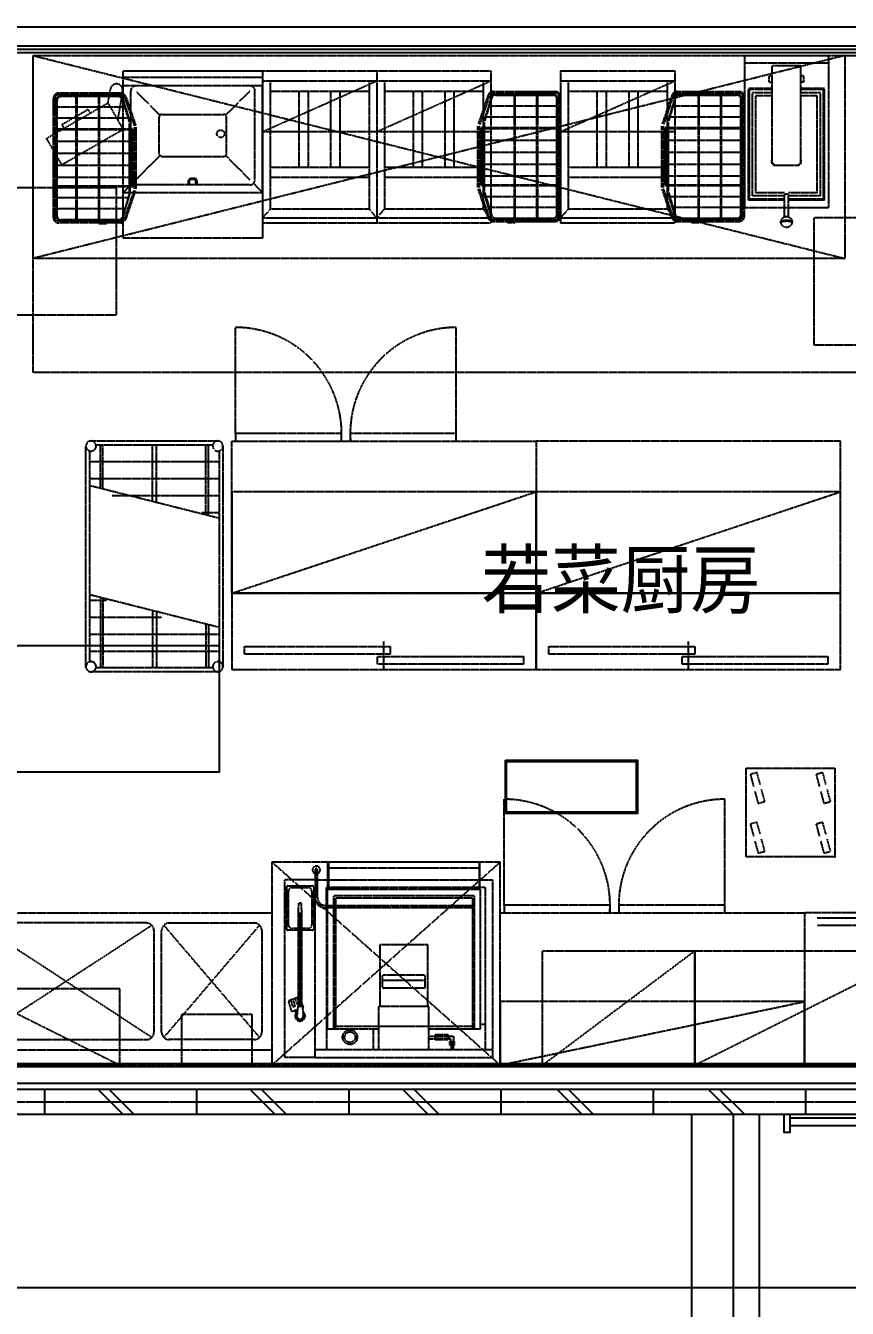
# Model space of a CAD drawing. Header units: millimetres. Extents: x 0 to 84100, y 0 to 59400.
# Drawn here: x 30726 to 33965, y 16761 to 21818 of the extents above; entities that cross this region are included whole.
import ezdxf
from ezdxf.enums import TextEntityAlignment as Align

# ---------------------------------------------------------------- set-up
doc = ezdxf.new("R2010")
doc.units = ezdxf.units.MM
doc.header["$LTSCALE"] = 0.2
doc.linetypes.add('CENTER', pattern=[50.8, 31.75, -6.35, 6.35, -6.35])
doc.linetypes.add('HIDDEN', pattern=[9.525, 6.35, -3.175])
doc.layers.get('Defpoints').update_dxf_attribs({"color": 5})
for name, color, linetype in [('A_什器', 9, 'HIDDEN'), ('A_室名', 8, 'Continuous'), ('A_建築', 8, 'Continuous')]:
    doc.layers.add(name, color=color, linetype=linetype)
doc.layers.add('A_通芯', color=8, linetype='CENTER', plot=False)
doc.styles.get("Standard").update_dxf_attribs({"font": 'simplex.shx', "width": 0.8, "bigfont": 'extfont2.shx'})

msp = doc.modelspace()

# ---------------------------------------------------------------- linework, layer by layer
at = {"layer": 'A_什器'}
for p, q in [((30755.3, 21700), (33955.3, 21700)), ((30755.3, 20900), (30755.3, 21700)), ((33955.3, 21700), (30755.3, 20900)), ((30755.3, 21700), (33955.3, 20900)), ((30755.3, 20450), (30755.3, 21700)), ((30755.3, 21700), (34105.3, 21700)), ((33560.3, 21700), (33560.3, 21100)), ((33560.3, 21700), (33890.8, 21700)), ((33890.8, 21700), (33890.8, 21100)), ((33955.3, 21700), (33955.3, 20900)), ((33890.8, 21670), (33560.3, 21670)), ((33781.8, 21659.18), (33669.3, 21659.18)), ((33669.3, 21272.7), (33669.3, 21659.18)), ((33781.8, 21272.7), (33781.8, 21659.18)), ((31110.3, 21639), (31660.3, 21639)), ((31110.3, 20980), (31110.3, 21639)), ((31660.3, 21613.17), (31110.3, 21613.17)), ((31111.3, 21640), (31660.3, 21640)), ((31660.3, 21640), (32110.3, 21640)), ((31660.3, 21640), (31660.3, 21040)), ((31660.3, 21639), (31660.3, 20980)), ((31660.3, 21600), (32110.3, 21600)), ((31660.3, 21400), (32110.3, 21600)), ((31690.3, 21600), (31690.3, 21094)), ((32080.3, 21600), (32080.3, 21094)), ((32110.3, 21640), (32110.3, 21040)), ((32110.3, 21640), (32560.3, 21640)), ((32110.3, 21640), (32110.3, 21040)), ((32110.3, 21600), (32560.3, 21600)), ((32110.3, 21400), (32560.3, 21600)), ((32140.3, 21600), (32140.3, 21094)), ((32530.3, 21600), (32530.3, 21094)), ((32560.3, 21640), (32560.3, 21040)), ((32835.3, 21640), (33285.3, 21640)), ((32835.3, 21640), (32835.3, 21040)), ((32835.3, 21600), (33285.3, 21600)), ((32835.3, 21400), (33285.3, 21600)), ((32865.3, 21600), (32865.3, 21094)), ((33255.3, 21600), (33255.3, 21094)), ((33285.3, 21640), (33285.3, 21040)), ((33658.05, 21619.63), (33656.8, 21618.38)), ((33656.8, 21595.88), (33656.8, 21618.38)), ((33656.8, 21595.88), (33658.05, 21594.63)), ((33658.05, 21619.63), (33669.3, 21619.63)), ((33658.05, 21594.63), (33669.3, 21594.63)), ((33793.05, 21619.63), (33781.8, 21619.63)), ((33793.05, 21594.63), (33781.8, 21594.63)), ((33793.05, 21619.63), (33794.3, 21618.38)), ((33794.3, 21595.88), (33793.05, 21594.63)), ((33794.3, 21595.88), (33794.3, 21618.38)), ((31101.7, 21551.79), (30856.54, 21551.79)), ((31101.7, 21545.79), (30856.54, 21545.79)), ((31050.77, 21512.1), (31060.67, 21568.22)), ((31108.53, 21559.78), (31088.58, 21446.63)), ((31660.3, 21580), (31111.3, 21580)), ((31140.3, 21210), (31140.3, 21560)), ((31160.3, 21560), (31255.73, 21464.57)), ((31514.87, 21464.57), (31610.3, 21560)), ((31630.3, 21210), (31630.3, 21560)), ((31660.3, 21160), (31660.3, 21580)), ((31690.3, 21560), (32080.3, 21560)), ((31804.85, 21260), (31804.85, 21560)), ((31840.75, 21260), (31840.75, 21560)), ((31929.85, 21260), (31929.85, 21560)), ((31965.75, 21260), (31965.75, 21560)), ((32140.3, 21560), (32530.3, 21560)), ((32254.85, 21260), (32254.85, 21560)), ((32290.75, 21260), (32290.75, 21560)), ((32379.85, 21260), (32379.85, 21560)), ((32415.75, 21260), (32415.75, 21560)), ((32549.02, 21543.57), (32510.3, 21430.09)), ((32568.9, 21557.79), (32814.06, 21557.79)), ((32568.9, 21551.79), (32814.06, 21551.79)), ((32575.79, 21546.79), (32806.74, 21546.79)), ((32578.01, 21543.79), (32805.24, 21543.79)), ((32653.44, 21058.29), (32653.44, 21543.79)), ((32656.44, 21058.29), (32656.44, 21543.79)), ((32741.75, 21058.29), (32741.75, 21543.79)), ((32744.75, 21058.29), (32744.75, 21543.79)), ((32865.3, 21560), (33255.3, 21560)), ((32979.85, 21260), (32979.85, 21560)), ((33015.75, 21260), (33015.75, 21560)), ((33104.85, 21260), (33104.85, 21560)), ((33140.75, 21260), (33140.75, 21560)), ((33274.02, 21543.57), (33235.3, 21430.09)), ((33293.9, 21557.79), (33539.06, 21557.79)), ((33293.9, 21551.79), (33539.06, 21551.79)), ((33300.79, 21546.79), (33531.74, 21546.79)), ((33303.01, 21543.79), (33530.24, 21543.79)), ((33378.44, 21058.29), (33378.44, 21543.79)), ((33381.44, 21058.29), (33381.44, 21543.79)), ((33466.75, 21058.29), (33466.75, 21543.79)), ((33469.75, 21058.29), (33469.75, 21543.79)), ((33669.3, 21569.63), (33575.3, 21569.63)), ((33575.3, 21129.88), (33575.3, 21569.63)), ((33669.3, 21565.63), (33579.3, 21565.63)), ((33579.3, 21133.88), (33579.3, 21565.63)), ((33669.3, 21553.13), (33591.8, 21553.13)), ((33591.8, 21146.38), (33591.8, 21553.13)), ((33875.8, 21569.63), (33781.8, 21569.63)), ((33871.8, 21565.63), (33781.8, 21565.63)), ((33859.3, 21553.13), (33781.8, 21553.13)), ((33859.3, 21146.38), (33859.3, 21553.13)), ((33871.8, 21133.88), (33871.8, 21565.63)), ((33875.8, 21129.88), (33875.8, 21569.63)), ((30807.81, 21372.93), (31050.3, 21512.93)), ((30835.54, 21060.79), (30835.54, 21530.79)), ((30841.54, 21060.79), (30841.54, 21530.79)), ((30847.35, 21065.79), (30847.35, 21524.29)), ((31119.55, 21495.99), (30847.35, 21495.99)), ((30850.35, 21067.29), (30850.35, 21522.79)), ((31094.81, 21540.79), (30863.85, 21540.79)), ((31092.58, 21537.79), (30865.35, 21537.79)), ((30925.85, 21052.29), (30925.85, 21537.79)), ((30928.85, 21052.29), (30928.85, 21537.79)), ((31014.15, 21052.29), (31014.15, 21537.79)), ((31017.15, 21052.29), (31017.15, 21537.79)), ((31050.3, 21512.93), (31110.3, 21409)), ((31106.94, 21527.15), (31134.66, 21435.98)), ((31109.16, 21530.15), (31137.59, 21436.63)), ((31115.89, 21535.63), (31154.61, 21422.15)), ((31121.57, 21537.57), (31160.29, 21424.09)), ((32554.7, 21541.63), (32515.98, 21428.15)), ((32561.44, 21536.15), (32533, 21442.63)), ((32563.66, 21533.15), (32535.94, 21441.98)), ((32551.05, 21501.99), (32823.24, 21501.99)), ((32820.24, 21073.29), (32820.24, 21528.79)), ((32823.24, 21071.79), (32823.24, 21530.29)), ((32829.06, 21066.79), (32829.06, 21536.79)), ((32835.06, 21066.79), (32835.06, 21536.79)), ((33279.7, 21541.63), (33240.98, 21428.15)), ((33286.44, 21536.15), (33258, 21442.63)), ((33288.66, 21533.15), (33260.94, 21441.98)), ((33276.05, 21501.99), (33548.24, 21501.99)), ((33545.24, 21073.29), (33545.24, 21528.79)), ((33548.24, 21071.79), (33548.24, 21530.29)), ((33554.06, 21066.79), (33554.06, 21536.79)), ((33560.06, 21066.79), (33560.06, 21536.79)), ((33669.3, 21540.63), (33604.3, 21540.63)), ((33604.3, 21158.88), (33604.3, 21540.63)), ((33846.8, 21540.63), (33781.8, 21540.63)), ((33846.8, 21158.88), (33846.8, 21540.63)), ((31132.68, 21452.79), (30847.35, 21452.79)), ((30872.82, 21430.32), (30968.09, 21485.32)), ((30974.92, 21483.49), (30981.02, 21472.93)), ((31252.8, 21312.5), (31252.8, 21457.5)), ((31262.8, 21467.5), (31507.8, 21467.5)), ((31517.8, 21312.5), (31517.8, 21457.5)), ((32537.92, 21458.79), (32823.24, 21458.79)), ((33262.92, 21458.79), (33548.24, 21458.79)), ((31135.3, 21409.79), (30847.35, 21409.79)), ((31135.3, 21406.79), (30847.35, 21406.79)), ((30867.81, 21269), (31110.3, 21409)), ((30870.99, 21423.49), (30877.09, 21412.93)), ((31135.3, 21158.46), (31135.3, 21431.61)), ((31138.3, 21158.24), (31138.3, 21431.84)), ((31146.15, 21409.79), (31138.3, 21409.79)), ((31146.15, 21406.79), (31138.3, 21406.79)), ((31147.65, 21396.09), (31138.3, 21396.09)), ((31141.3, 21360.73), (31141.3, 21419.27)), ((31141.3, 21354.73), (31141.3, 21413.27)), ((31144.65, 21184.79), (31144.65, 21406.79)), ((31147.65, 21183.29), (31147.65, 21408.29)), ((31155.42, 21174.27), (31155.42, 21417.3)), ((31161.42, 21174.27), (31161.42, 21417.3)), ((31660.3, 21400), (32110.3, 21400)), ((32110.3, 21400), (32560.3, 21400)), ((32509.18, 21180.27), (32509.18, 21423.3)), ((32515.18, 21180.27), (32515.18, 21423.3)), ((32522.94, 21189.29), (32522.94, 21414.29)), ((32522.94, 21402.09), (32532.29, 21402.09)), ((32524.44, 21415.79), (32532.29, 21415.79)), ((32524.44, 21412.79), (32532.29, 21412.79)), ((32525.94, 21190.79), (32525.94, 21412.79)), ((32529.3, 21360.73), (32529.3, 21419.27)), ((32532.29, 21164.24), (32532.29, 21437.84)), ((32535.29, 21164.46), (32535.29, 21437.61)), ((32535.29, 21415.79), (32823.24, 21415.79)), ((32535.29, 21412.79), (32823.24, 21412.79)), ((32835.3, 21400), (33285.3, 21400)), ((33234.18, 21180.27), (33234.18, 21423.3)), ((33240.18, 21180.27), (33240.18, 21423.3)), ((33247.94, 21189.29), (33247.94, 21414.29)), ((33247.94, 21402.09), (33257.29, 21402.09)), ((33249.44, 21415.79), (33257.29, 21415.79)), ((33249.44, 21412.79), (33257.29, 21412.79)), ((33250.94, 21190.79), (33250.94, 21412.79)), ((33254.3, 21360.73), (33254.3, 21419.27)), ((33257.29, 21164.24), (33257.29, 21437.84)), ((33260.29, 21164.46), (33260.29, 21437.61)), ((33260.29, 21415.79), (33548.24, 21415.79)), ((33260.29, 21412.79), (33548.24, 21412.79)), ((30807.81, 21372.93), (30867.81, 21269)), ((31135.3, 21360.69), (30847.35, 21360.69)), ((31147.65, 21360.69), (31138.3, 21360.69)), ((32522.94, 21366.69), (32532.29, 21366.69)), ((32535.29, 21366.69), (32823.24, 21366.69)), ((33247.94, 21366.69), (33257.29, 21366.69)), ((33260.29, 21366.69), (33548.24, 21366.69)), ((31135.3, 21313.49), (30847.35, 21313.49)), ((31147.65, 21325.29), (31138.3, 21325.29)), ((31160.3, 21210), (31255.73, 21305.43)), ((31262.8, 21302.5), (31507.8, 21302.5)), ((31514.87, 21305.43), (31610.3, 21210)), ((32522.94, 21331.29), (32532.29, 21331.29)), ((32522.94, 21295.89), (32532.29, 21295.89)), ((32535.29, 21319.49), (32823.24, 21319.49)), ((33247.94, 21331.29), (33257.29, 21331.29)), ((33247.94, 21295.89), (33257.29, 21295.89)), ((33260.29, 21319.49), (33548.24, 21319.49)), ((31135.3, 21266.29), (30847.35, 21266.29)), ((31147.65, 21289.89), (31138.3, 21289.89)), ((31147.65, 21254.49), (31138.3, 21254.49)), ((31690.3, 21260), (32080.3, 21260)), ((32140.3, 21260), (32530.3, 21260)), ((32522.94, 21260.49), (32532.29, 21260.49)), ((32535.29, 21272.29), (32823.24, 21272.29)), ((32865.3, 21260), (33255.3, 21260)), ((33247.94, 21260.49), (33257.29, 21260.49)), ((33260.29, 21272.29), (33548.24, 21272.29)), ((33668.05, 21277.13), (33668.05, 21287.13)), ((33668.05, 21277.13), (33669.3, 21275.88)), ((33675.55, 21272.7), (33669.3, 21272.7)), ((33675.55, 21266.45), (33675.55, 21272.7)), ((33775.55, 21266.45), (33675.55, 21266.45)), ((33781.8, 21272.7), (33775.55, 21272.7)), ((33775.55, 21266.45), (33775.55, 21272.7)), ((33783.05, 21277.13), (33781.8, 21275.88)), ((33783.05, 21277.13), (33783.05, 21287.13)), ((31135.3, 21219.09), (30847.35, 21219.09)), ((31110.3, 21160), (31146.16, 21195.86)), ((31147.65, 21219.09), (31138.3, 21219.09)), ((31610.3, 21190), (31160.3, 21190)), ((31368.8, 21190), (31368.8, 21207)), ((31372.8, 21190), (31372.8, 21207)), ((31393.8, 21215), (31376.8, 21215)), ((31393.8, 21211), (31376.8, 21211)), ((31397.8, 21190), (31397.8, 21207)), ((31401.8, 21190), (31401.8, 21207)), ((31660.3, 21160), (31624.44, 21195.86)), ((31690.3, 21220), (32080.3, 21220)), ((32140.3, 21220), (32530.3, 21220)), ((32522.94, 21225.09), (32532.29, 21225.09)), ((32524.44, 21190.79), (32532.29, 21190.79)), ((32535.29, 21225.09), (32823.24, 21225.09)), ((32535.29, 21190.79), (32823.24, 21190.79)), ((32865.3, 21220), (33255.3, 21220)), ((33247.94, 21225.09), (33257.29, 21225.09)), ((33249.44, 21190.79), (33257.29, 21190.79)), ((33260.29, 21225.09), (33548.24, 21225.09)), ((33260.29, 21190.79), (33548.24, 21190.79)), ((31084.03, 21178.28), (30684.03, 21178.28)), ((31135.3, 21184.79), (30847.35, 21184.79)), ((31135.3, 21181.79), (30847.35, 21181.79)), ((31133.14, 21138.79), (30847.35, 21138.79)), ((31084.03, 20678.28), (31084.03, 21178.28)), ((31134.66, 21154.1), (31106.94, 21062.92)), ((31109.48, 21060.99), (31137.59, 21153.44)), ((31110.3, 21160), (31660.3, 21160)), ((31115.89, 21055.94), (31154.61, 21169.43)), ((31121.57, 21054.01), (31160.29, 21167.49)), ((31146.15, 21184.79), (31138.3, 21184.79)), ((31146.15, 21181.79), (31138.3, 21181.79)), ((32549.02, 21060.01), (32510.3, 21173.49)), ((32554.7, 21061.94), (32515.98, 21175.43)), ((32524.44, 21187.79), (32532.29, 21187.79)), ((32561.11, 21066.99), (32533, 21159.44)), ((32535.29, 21187.79), (32823.24, 21187.79)), ((32535.94, 21160.1), (32563.66, 21068.92)), ((32537.46, 21144.79), (32823.24, 21144.79)), ((33274.02, 21060.01), (33235.3, 21173.49)), ((33279.7, 21061.94), (33240.98, 21175.43)), ((33249.44, 21187.79), (33257.29, 21187.79)), ((33286.11, 21066.99), (33258, 21159.44)), ((33260.29, 21187.79), (33548.24, 21187.79)), ((33260.94, 21160.1), (33288.66, 21068.92)), ((33262.46, 21144.79), (33548.24, 21144.79)), ((33718.05, 21146.38), (33591.8, 21146.38)), ((33718.05, 21158.88), (33604.3, 21158.88)), ((33718.05, 21147.61), (33718.62, 21150.49)), ((33718.05, 21063.94), (33718.05, 21147.61)), ((33718.62, 21150.49), (33720.24, 21152.92)), ((33720.24, 21152.92), (33722.68, 21154.54)), ((33722.68, 21154.54), (33725.55, 21155.11)), ((33725.55, 21155.11), (33728.41, 21154.54)), ((33728.41, 21154.54), (33730.85, 21152.92)), ((33730.85, 21152.92), (33732.47, 21150.49)), ((33732.47, 21150.49), (33733.05, 21147.61)), ((33846.8, 21158.88), (33733.05, 21158.88)), ((33733.05, 21063.94), (33733.05, 21147.61)), ((33859.3, 21146.38), (33733.05, 21146.38)), ((31120, 21095.59), (30847.35, 21095.59)), ((31690.3, 21094), (31660.3, 21060)), ((32080.3, 21094), (31690.3, 21094)), ((32080.3, 21094), (32110.3, 21060)), ((32140.3, 21094), (32110.3, 21060)), ((32530.3, 21094), (32140.3, 21094)), ((32530.3, 21094), (32560.3, 21060)), ((32550.59, 21101.59), (32823.24, 21101.59)), ((32865.3, 21094), (32835.3, 21060)), ((33255.3, 21094), (32865.3, 21094)), ((33255.3, 21094), (33285.3, 21060)), ((33275.59, 21101.59), (33548.24, 21101.59)), ((33890.8, 21100), (33560.3, 21100)), ((33718.05, 21129.88), (33575.3, 21129.88)), ((33718.05, 21133.88), (33579.3, 21133.88)), ((33890.8, 21100), (33727.92, 21100)), ((33871.8, 21133.88), (33733.05, 21133.88)), ((33875.8, 21129.88), (33733.05, 21129.88)), ((31101.7, 21045.79), (30856.54, 21045.79)), ((31101.7, 21039.79), (30856.54, 21039.79)), ((31093.7, 21049.29), (30863.85, 21049.29)), ((31092.58, 21052.29), (30865.35, 21052.29)), ((31660.3, 21060), (32110.3, 21060)), ((31660.3, 21040), (32110.3, 21040)), ((32110.3, 21060), (32560.3, 21060)), ((32110.3, 21040), (32560.3, 21040)), ((32568.9, 21051.79), (32814.06, 21051.79)), ((32568.9, 21045.79), (32814.06, 21045.79)), ((32576.9, 21055.29), (32806.74, 21055.29)), ((32578.01, 21058.29), (32805.24, 21058.29)), ((32625.79, 21042), (32655.79, 21042)), ((32835.3, 21060), (33285.3, 21060)), ((32835.3, 21040), (33285.3, 21040)), ((33293.9, 21051.79), (33539.06, 21051.79)), ((33293.9, 21045.79), (33539.06, 21045.79)), ((33301.9, 21055.29), (33531.74, 21055.29)), ((33303.01, 21058.29), (33530.24, 21058.29)), ((33350.79, 21042), (33380.79, 21042)), ((33703.05, 21045.48), (33703.2, 21046.15)), ((33703.05, 21041.86), (33703.05, 21045.48)), ((33703.06, 21041.65), (33703.13, 21042.36)), ((33703.33, 21040.93), (33703.06, 21041.65)), ((33703.13, 21042.36), (33703.55, 21043.08)), ((33703.2, 21046.15), (33703.65, 21046.82)), ((33703.94, 21040.23), (33703.33, 21040.93)), ((33703.55, 21043.08), (33704.3, 21043.77)), ((33703.65, 21046.82), (33704.4, 21047.47)), ((33705.47, 21034.99), (33703.69, 21043.23)), ((33703.89, 21047.04), (33704.78, 21050.8)), ((33704.3, 21043.77), (33705.37, 21044.43)), ((33704.4, 21047.47), (33705.44, 21048.09)), ((33704.78, 21050.8), (33706.34, 21054.31)), ((33705.37, 21044.43), (33706.75, 21045.06)), ((33705.44, 21048.09), (33706.75, 21048.68)), ((33706.34, 21054.31), (33708.53, 21057.48)), ((33706.75, 21048.68), (33708.31, 21049.22)), ((33706.75, 21045.06), (33708.42, 21045.63)), ((33708.31, 21049.22), (33710.11, 21049.71)), ((33708.42, 21045.63), (33710.35, 21046.15)), ((33708.53, 21057.48), (33711.26, 21060.2)), ((33710.11, 21049.71), (33712.11, 21050.15)), ((33710.35, 21046.15), (33712.5, 21046.6)), ((33711.26, 21060.2), (33714.44, 21062.36)), ((33712.11, 21050.15), (33714.3, 21050.52)), ((33712.5, 21046.6), (33714.87, 21046.98)), ((33714.3, 21050.52), (33716.63, 21050.83)), ((33714.44, 21062.36), (33717.96, 21063.92)), ((33714.87, 21046.98), (33717.39, 21047.28)), ((33716.63, 21050.83), (33719.09, 21051.06)), ((33717.39, 21047.28), (33720.04, 21047.5)), ((33717.96, 21063.92), (33721.71, 21064.79)), ((33719.09, 21051.06), (33721.64, 21051.21)), ((33720.04, 21047.5), (33722.77, 21047.63)), ((33721.64, 21051.21), (33724.24, 21051.3)), ((33721.71, 21064.79), (33725.54, 21064.96)), ((33722.77, 21047.63), (33725.55, 21047.68)), ((33724.24, 21051.3), (33726.85, 21051.3)), ((33725.55, 21047.68), (33728.32, 21047.63)), ((33725.56, 21064.96), (33729.38, 21064.79)), ((33726.85, 21051.3), (33729.45, 21051.21)), ((33728.32, 21047.63), (33731.05, 21047.5)), ((33729.38, 21064.79), (33733.13, 21063.91)), ((33729.45, 21051.21), (33732, 21051.06)), ((33731.05, 21047.5), (33733.7, 21047.28)), ((33732, 21051.06), (33734.46, 21050.83)), ((33733.13, 21063.91), (33736.65, 21062.36)), ((33733.7, 21047.28), (33736.22, 21046.98)), ((33734.46, 21050.83), (33736.8, 21050.52)), ((33736.22, 21046.98), (33738.58, 21046.6)), ((33736.65, 21062.36), (33739.83, 21060.19)), ((33736.8, 21050.52), (33738.98, 21050.15)), ((33738.58, 21046.6), (33740.75, 21046.15)), ((33738.98, 21050.15), (33740.99, 21049.71)), ((33739.83, 21060.19), (33742.55, 21057.48)), ((33740.75, 21046.15), (33742.68, 21045.63)), ((33740.99, 21049.71), (33742.78, 21049.22)), ((33742.55, 21057.48), (33744.74, 21054.31)), ((33742.68, 21045.63), (33744.34, 21045.06)), ((33742.78, 21049.22), (33744.35, 21048.68)), ((33744.34, 21045.06), (33745.72, 21044.43)), ((33744.35, 21048.68), (33745.65, 21048.09)), ((33744.74, 21054.31), (33746.3, 21050.8)), ((33747.41, 21043.23), (33745.62, 21034.99)), ((33745.65, 21048.09), (33746.69, 21047.47)), ((33745.72, 21044.43), (33746.8, 21043.77)), ((33746.3, 21050.8), (33747.2, 21047.04)), ((33746.69, 21047.47), (33747.44, 21046.82)), ((33746.8, 21043.77), (33747.55, 21043.08)), ((33747.75, 21040.93), (33747.15, 21040.23)), ((33747.44, 21046.82), (33747.89, 21046.15)), ((33747.55, 21043.08), (33747.96, 21042.36)), ((33748.03, 21041.65), (33747.75, 21040.93)), ((33747.89, 21046.15), (33748.05, 21045.48)), ((33747.96, 21042.36), (33748.03, 21041.65)), ((33748.05, 21041.86), (33748.05, 21045.48)), ((34233.48, 21059.6), (33833.48, 21059.6)), ((33833.48, 21059.6), (33833.48, 20559.6)), ((31044.8, 21036), (31014.8, 21036)), ((33710.24, 21028.05), (33705.47, 21034.99)), ((33717.28, 21023.43), (33710.24, 21028.05)), ((33725.55, 21021.81), (33717.28, 21023.43)), ((33733.81, 21023.43), (33725.55, 21021.81)), ((33740.85, 21028.05), (33733.81, 21023.43)), ((33745.62, 21034.99), (33740.85, 21028.05)), ((31660.3, 20980), (31110.3, 20980)), ((31660.3, 20980), (31110.3, 20980)), ((31660.3, 20980), (31265.92, 20980)), ((33955.3, 20900), (30755.3, 20900)), ((30684.03, 20678.28), (31084.03, 20678.28)), ((31553.8, 20210), (31553.8, 20628)), ((32423.8, 20210), (32423.8, 20628)), ((33833.48, 20559.6), (34233.48, 20559.6)), ((34105.3, 20450), (30755.3, 20450)), ((30984, 20180.29), (31484, 20180.29)), ((31971.8, 20210), (31553.8, 20210)), ((31553.8, 20210), (31553.8, 20180)), ((31971.8, 20180), (31971.8, 20210)), ((32423.8, 20210), (32005.8, 20210)), ((32005.8, 20210), (32005.8, 20180)), ((32423.8, 20180), (32423.8, 20210)), ((33938.8, 20180), (32738.8, 20180)), ((32738.8, 20180), (32738.8, 19580)), ((33938.8, 19580), (33938.8, 20180)), ((30964, 19287.29), (30964, 20160.29)), ((30979, 19309.65), (30979, 20140.92)), ((31003.37, 20165.29), (31464.64, 20165.29)), ((31021.15, 19992.57), (31021.15, 20165.29)), ((31031.15, 19989.55), (31031.15, 20165.29)), ((31226.5, 19943.29), (31226.5, 20165.29)), ((31241.5, 19938.76), (31241.5, 20165.29)), ((31436.85, 19892.49), (31436.85, 20165.29)), ((31446.85, 19889.47), (31446.85, 20165.29)), ((31489, 20140.92), (31489, 19309.65)), ((31504, 20160.29), (31504, 19287.29)), ((31489, 20098.29), (30979, 20098.29)), ((31489, 20031.29), (30979, 20031.29)), ((30979, 20005.29), (31489, 19876.75)), ((32738.8, 19980), (31538.8, 19980)), ((31538.8, 19980), (31538.8, 19580)), ((31538.8, 19580), (32738.8, 19980)), ((32738.8, 19580), (32738.8, 19980)), ((33938.8, 19980), (32738.8, 19980)), ((32738.8, 19980), (32738.8, 19580)), ((32738.8, 19580), (33938.8, 19980)), ((33938.8, 19580), (33938.8, 19980)), ((31489, 19964.29), (31066.89, 19964.29)), ((31489, 19897.29), (31420.94, 19897.29)), ((31489, 19445.29), (30979, 19573.82)), ((31538.8, 19580), (32738.8, 19580)), ((32738.8, 19580), (31538.8, 19580)), ((31538.8, 19580), (31538.8, 19280)), ((32738.8, 19580), (33938.8, 19580)), ((32738.8, 19580), (33938.8, 19580)), ((33938.8, 19580), (32738.8, 19580)), ((32738.8, 19580), (32738.8, 19280)), ((32738.8, 19280), (32738.8, 19580)), ((33938.8, 19280), (33938.8, 19580)), ((30979, 19553.29), (31047.06, 19553.29)), ((31021.15, 19561.11), (31021.15, 19285.29)), ((31031.15, 19558.09), (31031.15, 19285.29)), ((30979, 19486.29), (31263.12, 19486.29)), ((31226.5, 19511.82), (31226.5, 19285.29)), ((31241.5, 19507.29), (31241.5, 19285.29)), ((30979, 19419.29), (31489, 19419.29)), ((31436.85, 19461.02), (31436.85, 19285.29)), ((31446.85, 19458.01), (31446.85, 19285.29)), ((31588.8, 19370), (32163.8, 19370)), ((31588.8, 19340), (31588.8, 19370)), ((32138.8, 19280), (32138.8, 19390)), ((32163.8, 19370), (32163.8, 19340)), ((32788.8, 19370), (33363.8, 19370)), ((32788.8, 19340), (32788.8, 19370)), ((33338.8, 19280), (33338.8, 19390)), ((33363.8, 19370), (33363.8, 19340)), ((30979, 19352.29), (31489, 19352.29)), ((32163.8, 19340), (31588.8, 19340)), ((32113.8, 19330), (32688.8, 19330)), ((32113.8, 19300), (32113.8, 19330)), ((32688.8, 19330), (32688.8, 19300)), ((33363.8, 19340), (32788.8, 19340)), ((33313.8, 19330), (33888.8, 19330)), ((33313.8, 19300), (33313.8, 19330)), ((33888.8, 19330), (33888.8, 19300)), ((31484, 19270.29), (30984, 19270.29)), ((31464.64, 19285.29), (31003.37, 19285.29)), ((31538.8, 19280), (32738.8, 19280)), ((32688.8, 19300), (32113.8, 19300)), ((32738.8, 19280), (33938.8, 19280)), ((33888.8, 19300), (33313.8, 19300)), ((33566.35, 18540.2), (33566.35, 18890.2)), ((33566.35, 18890.2), (33916.35, 18890.2)), ((33609.53, 18872.78), (33582.99, 18865.67)), ((33582.99, 18865.67), (33595.62, 18818.55)), ((33622.15, 18825.66), (33609.53, 18872.78)), ((33868.78, 18872.78), (33842.25, 18865.67)), ((33842.25, 18865.67), (33854.87, 18818.55)), ((33881.41, 18825.66), (33868.78, 18872.78)), ((33916.35, 18890.2), (33916.35, 18540.2)), ((32612.11, 18350), (32612.11, 18768)), ((33482.11, 18350), (33482.11, 18768)), ((33600.88, 18798.9), (33613.51, 18751.79)), ((33640.04, 18758.9), (33627.42, 18806.01)), ((33860.14, 18798.9), (33872.76, 18751.79)), ((33899.3, 18758.9), (33886.67, 18806.01)), ((33613.51, 18751.79), (33640.04, 18758.9)), ((33872.76, 18751.79), (33899.3, 18758.9)), ((33609.53, 18676.67), (33582.99, 18669.56)), ((33582.99, 18669.56), (33595.62, 18622.45)), ((33622.15, 18629.56), (33609.53, 18676.67)), ((33868.78, 18676.67), (33842.25, 18669.56)), ((33842.25, 18669.56), (33854.87, 18622.45)), ((33881.41, 18629.56), (33868.78, 18676.67)), ((33600.88, 18602.79), (33613.51, 18555.68)), ((33613.51, 18555.68), (33640.04, 18562.79)), ((33640.04, 18562.79), (33627.42, 18609.9)), ((33860.14, 18602.79), (33872.76, 18555.68)), ((33872.76, 18555.68), (33899.3, 18562.79)), ((33899.3, 18562.79), (33886.67, 18609.9)), ((32597.3, 18520), (31697.3, 18520)), ((31697.3, 18520), (31697.3, 17720)), ((31697.3, 18520), (32597.11, 17720)), ((32597.3, 18520), (31697.3, 17720)), ((31917.26, 18412.42), (31917.26, 18519.92)), ((31920.26, 18519.92), (31920.26, 18412.42)), ((32514.26, 18519.92), (31920.26, 18519.92)), ((32517.26, 18519.92), (32514.26, 18519.92)), ((32514.26, 18519.92), (32514.26, 18412.42)), ((32517.26, 18412.42), (32517.26, 18519.92)), ((32597.3, 17720), (32597.3, 18520)), ((33916.35, 18540.2), (33566.35, 18540.2)), ((31867.26, 18489.42), (31867.26, 18475.27)), ((31867.26, 18475.27), (31867.26, 18469.42)), ((31867.26, 18469.42), (31867.26, 18379.42)), ((31877.26, 18469.42), (31877.26, 18489.42)), ((31877.26, 18379.42), (31877.26, 18469.42)), ((31920.26, 18497.92), (32514.26, 18497.92)), ((31747.26, 18449.92), (31747.26, 17749.92)), ((31867.26, 18449.92), (31747.26, 18449.92)), ((31754.76, 18421.42), (31754.76, 18256.42)), ((31759.76, 18426.42), (31856.76, 18426.42)), ((31776.76, 18419.42), (31839.76, 18419.42)), ((31861.76, 18421.42), (31861.76, 18256.42)), ((31877.26, 18449.92), (31917.26, 18449.92)), ((31917.26, 18419.92), (31912.26, 18419.92)), ((31912.26, 18349.42), (31912.26, 18419.92)), ((32519.26, 18412.42), (31915.26, 18412.42)), ((31915.26, 18412.42), (31915.26, 18349.42)), ((31920.26, 18449.92), (32514.26, 18449.92)), ((32514.26, 18419.92), (31920.26, 18419.92)), ((31950.26, 18412.92), (31920.26, 18412.92)), ((31950.26, 18412.42), (31950.26, 18412.92)), ((32484.26, 18412.42), (32484.26, 18412.92)), ((32484.26, 18412.92), (32514.26, 18412.92)), ((32517.26, 18449.92), (32567.26, 18449.92)), ((32537.26, 18419.92), (32517.26, 18419.92)), ((32519.26, 17862.42), (32519.26, 18412.42)), ((32537.26, 18419.92), (32537.26, 17779.92)), ((32567.26, 18449.92), (32567.26, 17749.92)), ((31761.76, 18404.42), (31761.76, 18273.42)), ((31801.26, 18317.14), (31803.55, 18358.72)), ((31812.97, 18358.72), (31803.55, 18358.72)), ((31815.26, 18317.14), (31812.97, 18358.72)), ((31854.76, 18404.42), (31854.76, 18273.42)), ((31867.26, 17749.92), (31867.26, 18379.42)), ((32494.26, 18387.42), (31940.26, 18387.42)), ((31940.26, 18387.42), (31940.26, 18349.42)), ((31945.76, 18324.42), (31945.76, 18364.42)), ((31945.76, 18364.42), (31947.26, 18364.42)), ((32487.26, 18377.42), (31947.26, 18377.42)), ((31947.26, 18377.42), (31947.26, 18349.42)), ((32487.26, 18377.42), (32487.26, 17862.42)), ((32488.76, 18364.42), (32487.26, 18364.42)), ((32488.76, 18324.42), (32488.76, 18364.42)), ((32494.26, 18387.42), (32494.26, 17862.42)), ((30497.3, 18320), (31697.3, 18320)), ((31697.3, 18320), (31697.3, 17720)), ((31801.26, 17950.92), (31801.26, 18317.14)), ((31815.26, 18317.14), (31801.26, 18317.14)), ((31815.26, 18311.14), (31801.26, 18311.14)), ((31815.26, 17950.92), (31815.26, 18317.14)), ((31907.26, 18349.42), (31945.76, 18349.42)), ((31945.76, 18339.42), (31907.26, 18339.42)), ((31912.26, 18339.42), (31912.26, 17779.92)), ((31915.26, 18339.42), (31915.26, 17862.42)), ((31940.26, 18339.42), (31940.26, 17862.42)), ((31945.76, 18324.42), (31947.26, 18324.42)), ((31947.26, 18339.42), (31947.26, 18349.42)), ((31947.26, 18349.42), (31954.32, 18349.42)), ((31947.26, 18339.42), (31947.26, 17862.42)), ((31954.32, 18339.42), (31947.26, 18339.42)), ((31951.76, 18349.42), (32487.26, 18349.42)), ((32487.26, 18339.42), (31951.76, 18339.42)), ((32487.26, 18339.42), (32487.26, 18349.42)), ((32488.76, 18324.42), (32487.26, 18324.42)), ((33030.11, 18350), (32612.11, 18350)), ((32612.11, 18350), (32612.11, 18320)), ((33030.11, 18320), (33030.11, 18350)), ((33482.11, 18350), (33064.11, 18350)), ((33064.11, 18350), (33064.11, 18320)), ((33482.11, 18320), (33482.11, 18350)), ((34997.11, 18320), (33797.11, 18320)), ((33797.11, 18320), (33797.11, 17720)), ((31223.51, 17828.79), (30546.09, 18271.21)), ((30546.09, 17828.79), (31223.51, 18271.21)), ((31202.3, 18280), (30567.3, 18280)), ((31271.09, 17828.79), (31648.51, 18271.21)), ((31648.51, 17828.79), (31271.09, 18271.21)), ((31292.3, 18280), (31627.3, 18280)), ((31801.26, 18258.42), (31776.76, 18258.42)), ((31815.26, 18305.14), (31801.26, 18305.14)), ((31815.26, 18299.14), (31801.26, 18299.14)), ((31815.26, 18293.14), (31801.26, 18293.14)), ((31815.26, 18287.14), (31801.26, 18287.14)), ((31815.26, 18281.14), (31801.26, 18281.14)), ((31815.26, 18275.14), (31801.26, 18275.14)), ((31815.26, 18269.14), (31801.26, 18269.14)), ((31815.26, 18263.14), (31801.26, 18263.14)), ((31815.26, 18257.14), (31801.26, 18257.14)), ((31839.76, 18258.42), (31815.26, 18258.42)), ((33847.11, 18300), (34422.11, 18300)), ((34422.11, 18270), (33847.11, 18270)), ((31232.3, 17850), (31232.3, 18250)), ((31262.3, 17850), (31262.3, 18250)), ((31657.3, 18250), (31657.3, 17850)), ((31801.26, 18251.42), (31759.76, 18251.42)), ((31815.26, 18251.14), (31801.26, 18251.14)), ((31815.26, 18245.14), (31801.26, 18245.14)), ((31815.26, 18239.14), (31801.26, 18239.14)), ((31815.26, 18233.14), (31801.26, 18233.14)), ((31815.26, 18227.14), (31801.26, 18227.14)), ((31815.26, 18221.14), (31801.26, 18221.14)), ((31815.26, 18215.14), (31801.26, 18215.14)), ((31815.26, 18209.14), (31801.26, 18209.14)), ((31856.76, 18251.42), (31815.26, 18251.42)), ((31815.26, 18203.14), (31801.26, 18203.14)), ((31815.26, 18197.14), (31801.26, 18197.14)), ((31815.26, 18191.14), (31801.26, 18191.14)), ((31815.26, 18185.14), (31801.26, 18185.14)), ((31815.26, 18179.14), (31801.26, 18179.14)), ((31815.26, 18173.14), (31801.26, 18173.14)), ((31815.26, 18167.14), (31801.26, 18167.14)), ((31815.26, 18161.14), (31801.26, 18161.14)), ((31815.26, 18155.14), (31801.26, 18155.14)), ((32311.26, 18194.05), (32123.26, 18194.05)), ((32123.26, 17950.34), (32123.26, 18194.05)), ((32311.26, 17950.34), (32311.26, 18194.05)), ((32764.1, 17720), (32764.1, 18170)), ((32764.1, 18170), (33364.1, 18170)), ((32764.1, 17720), (33364.1, 18170)), ((33364.1, 17720), (33364.1, 18170)), ((33364.1, 18170), (34264.1, 18170)), ((33364.1, 18170), (33364.1, 17720)), ((33364.1, 17720), (34264.1, 18170)), ((31815.26, 18149.14), (31801.26, 18149.14)), ((31815.26, 18143.14), (31801.26, 18143.14)), ((31815.26, 18137.14), (31801.26, 18137.14)), ((31815.26, 18131.14), (31801.26, 18131.14)), ((31815.26, 18125.14), (31801.26, 18125.14)), ((31815.26, 18119.14), (31801.26, 18119.14)), ((31815.26, 18113.14), (31801.26, 18113.14)), ((31815.26, 18107.14), (31801.26, 18107.14)), ((31815.26, 18101.14), (31801.26, 18101.14)), ((31815.26, 18095.14), (31801.26, 18095.14)), ((31815.26, 18089.14), (31801.26, 18089.14)), ((31815.26, 18083.14), (31801.26, 18083.14)), ((31815.26, 18077.14), (31801.26, 18077.14)), ((31815.26, 18071.14), (31801.26, 18071.14)), ((31815.26, 18065.14), (31801.26, 18065.14)), ((31815.26, 18059.14), (31801.26, 18059.14)), ((32133.51, 18028.25), (32133.51, 18071.9)), ((32298.01, 18074.9), (32136.51, 18074.9)), ((32301.01, 18028.25), (32301.01, 18071.9)), ((30497.3, 18020), (31097.3, 17720)), ((31097.3, 18020), (30497.3, 18020)), ((31097.3, 17720), (31097.3, 18020)), ((31815.26, 18053.14), (31801.26, 18053.14)), ((31815.26, 18047.14), (31801.26, 18047.14)), ((31815.26, 18041.14), (31801.26, 18041.14)), ((31815.26, 18035.14), (31801.26, 18035.14)), ((31815.26, 18029.14), (31801.26, 18029.14)), ((31815.26, 18023.14), (31801.26, 18023.14)), ((31815.26, 18017.14), (31801.26, 18017.14)), ((31815.26, 18011.14), (31801.26, 18011.14)), ((31815.26, 18005.14), (31801.26, 18005.14)), ((32301.01, 18052.85), (32133.51, 18052.85)), ((32296.01, 18023.25), (32138.51, 18023.25)), ((31775.44, 17930.2), (31763.77, 17968.81)), ((31800.24, 17987.12), (31766.84, 17974.96)), ((31779.67, 17951.18), (31771.93, 17976.81)), ((31788.46, 17953.78), (31780.55, 17979.95)), ((31798.46, 17957.67), (31787.79, 17982.58)), ((31801.26, 17973.97), (31796.25, 17985.66)), ((31815.26, 17999.14), (31801.26, 17999.14)), ((31815.26, 17993.14), (31801.26, 17993.14)), ((31815.26, 17987.14), (31801.26, 17987.14)), ((31815.26, 17981.14), (31801.26, 17981.14)), ((31815.26, 17975.14), (31801.26, 17975.14)), ((31815.26, 17969.14), (31801.26, 17969.14)), ((31815.26, 17963.14), (31801.26, 17963.14)), ((31815.26, 17957.14), (31801.26, 17957.14)), ((31822.42, 17947.3), (31815.26, 17964.03)), ((33797.11, 17970), (32597.11, 17970)), ((32597.11, 17970), (32597.11, 17720)), ((32597.11, 17720), (33797.11, 17970)), ((33797.11, 17720), (33797.11, 17970)), ((31342.58, 17720), (31342.58, 17920)), ((31342.58, 17920), (31617.58, 17920)), ((31617.58, 17920), (31617.58, 17720)), ((31798.1, 17938.45), (31775.44, 17930.2)), ((31787.1, 17951.29), (31782.15, 17949.84)), ((31788.3, 17931.72), (31797.8, 17935.17)), ((31788.3, 17931.72), (31791.03, 17924.2)), ((31791.03, 17924.2), (31796.97, 17926.36)), ((31792.44, 17924.71), (31794.44, 17919.24)), ((31794.33, 17937.08), (31795.35, 17934.28)), ((31799.26, 17950.79), (31795.76, 17913.42)), ((31817.26, 17950.92), (31799.26, 17950.92)), ((31815.26, 17951.14), (31801.26, 17951.14)), ((31817.26, 17950.79), (31820.76, 17913.42)), ((31822.42, 17947.3), (31817.75, 17945.6)), ((32118.26, 17779.92), (32118.26, 17950.34)), ((32316.26, 17950.34), (32118.26, 17950.34)), ((32316.26, 17779.92), (32316.26, 17950.34)), ((31915.26, 17879.92), (31912.26, 17879.92)), ((31915.26, 17862.42), (32118.26, 17862.42)), ((32494.26, 17872.42), (31947.26, 17872.42)), ((32097.26, 17779.92), (32097.26, 17862.42)), ((32316.26, 17862.42), (32436.36, 17862.42)), ((32420.26, 17862.42), (32519.26, 17862.42)), ((32537.26, 17879.92), (32519.26, 17879.92)), ((30567.3, 17820), (31202.3, 17820)), ((31627.3, 17820), (31292.3, 17820)), ((32316.26, 17833.92), (32341.26, 17833.92)), ((32316.26, 17823.92), (32341.26, 17823.92)), ((32341.26, 17819.1), (32341.26, 17838.73)), ((32391.26, 17838.73), (32341.26, 17838.73)), ((32391.26, 17833.82), (32341.26, 17833.82)), ((32391.26, 17824.01), (32341.26, 17824.01)), ((32391.26, 17819.1), (32341.26, 17819.1)), ((32391.26, 17819.47), (32391.26, 17838.84)), ((32391.26, 17819.1), (32391.26, 17838.73)), ((32395.26, 17833.77), (32391.26, 17833.57)), ((32394.26, 17832.71), (32391.26, 17832.56)), ((32394.26, 17825.12), (32391.26, 17825.27)), ((32395.26, 17824.07), (32391.26, 17824.27)), ((32394.26, 17833.72), (32394.26, 17824.12)), ((32395.26, 17823.92), (32395.26, 17833.92)), ((32395.26, 17833.92), (32412.26, 17833.92)), ((32395.26, 17823.92), (32402.26, 17823.92)), ((32398.02, 17812.92), (32416.5, 17812.92)), ((32398.02, 17797.92), (32398.02, 17812.92)), ((32402.26, 17812.92), (32402.26, 17823.92)), ((32403.8, 17812.92), (32403.8, 17797.92)), ((32410.72, 17812.92), (32410.72, 17797.92)), ((32412.26, 17833.92), (32412.26, 17812.92)), ((32416.5, 17797.92), (32416.5, 17812.92)), ((30497.3, 17780), (31697.3, 17780)), ((32567.26, 17779.92), (31867.26, 17779.92)), ((32416.5, 17797.92), (32398.02, 17797.92)), ((32403.26, 17797.92), (32403.26, 17779.92)), ((32411.26, 17797.92), (32411.26, 17779.92)), ((30497.3, 17720), (31097.3, 17720)), ((31697.3, 17720), (30497.3, 17720)), ((31617.58, 17720), (31342.58, 17720)), ((31697.3, 17720), (32597.3, 17720)), ((31867.26, 17749.92), (31747.26, 17749.92)), ((31867.26, 17749.92), (32567.26, 17749.92)), ((32597.11, 17720), (33797.11, 17720)), ((33364.1, 17720), (32764.1, 17720)), ((34264.1, 17720), (33364.1, 17720)), ((33797.11, 17720), (34997.11, 17720))]:
    msp.add_line(p, q, dxfattribs=at)
for points in [[(32738.8, 19580), (31538.8, 19580), (31538.8, 20180), (32738.8, 20180)], [(33797.11, 17720), (32597.11, 17720), (32597.11, 18320), (33797.11, 18320)]]:
    msp.add_lwpolyline(points, close=True, dxfattribs=at)
at = {"layer": 'A_什器', "linetype": 'Continuous'}
msp.add_lwpolyline([(30489, 19374.18), (31489, 19374.18), (31489, 18874.18), (30489, 18874.18)], close=True, dxfattribs=at)
at = {"layer": 'A_什器'}
for centre, radius in [((31495.3, 21391.5), 15), ((32004.76, 17829.92), 29), ((32004.76, 17829.92), 21)]:
    msp.add_circle(centre, radius, dxfattribs=at)
for centre, radius, start, end in [((30856.54, 21530.79), 21, 90, 180), ((30856.54, 21530.79), 15, 90, 180), ((31084.6, 21564), 24.3, 350.00001, 170), ((31101.7, 21530.79), 21, 18.8389, 90), ((31101.7, 21530.79), 15, 18.8389, 90), ((31160.3, 21560), 20, 90, 180), ((31610.3, 21560), 20, 0, 90), ((32568.9, 21536.79), 21, 90, 161.1611), ((32568.9, 21536.79), 15, 90, 161.1611), ((32575.79, 21531.79), 15, 90, 163.08903), ((32578.01, 21528.79), 15, 90, 163.08903), ((32805.24, 21528.79), 15, 0.00001, 89.99999), ((32806.74, 21530.29), 16.5, 0, 90), ((32814.06, 21536.79), 21, 0, 90), ((32814.06, 21536.79), 15, 0, 90), ((33293.9, 21536.79), 21, 90, 161.1611), ((33293.9, 21536.79), 15, 90, 161.1611), ((33300.79, 21531.79), 15, 90, 163.08903), ((33303.01, 21528.79), 15, 90, 163.08903), ((33530.24, 21528.79), 15, 0.00001, 89.99999), ((33531.74, 21530.29), 16.5, 0, 90), ((33539.06, 21536.79), 21, 0, 90), ((33539.06, 21536.79), 15, 0, 90), ((30863.85, 21524.29), 16.5, 90, 180), ((30865.35, 21522.79), 15, 90.00001, 179.99999), ((31092.58, 21522.79), 15, 16.91097, 90), ((31094.81, 21525.79), 15, 16.91097, 90), ((30970.59, 21480.99), 5, 30, 120), ((31262.8, 21457.5), 10, 90, 180), ((31507.8, 21457.5), 10, 0, 90), ((30875.32, 21425.99), 5, 120, 210), ((31139.3, 21413.27), 2, 359.99998, 60), ((31146.15, 21408.29), 1.5, 270, 90), ((32524.44, 21414.29), 1.5, 90, 270), ((32531.3, 21419.27), 2, 120, 180.00002), ((33249.44, 21414.29), 1.5, 90, 270), ((33256.3, 21419.27), 2, 120, 180.00002), ((31139.3, 21354.73), 2, 300, 359.99998), ((32531.3, 21360.73), 2, 180.00002, 240), ((33256.3, 21360.73), 2, 180.00002, 240), ((31262.8, 21312.5), 10, 180, 270), ((31507.8, 21312.5), 10, 270, 0.00001), ((31160.3, 21210), 20, 180, 270), ((31376.8, 21207), 8, 90, 180), ((31376.8, 21207), 4, 90, 180), ((31393.8, 21207), 8, 359.99998, 89.99999), ((31393.8, 21207), 4, 359.99998, 89.99999), ((31610.3, 21210), 20, 270, 0.00001), ((32524.44, 21189.29), 1.5, 90, 270), ((33249.44, 21189.29), 1.5, 90, 270), ((31146.15, 21183.29), 1.5, 270, 90), ((30856.54, 21060.79), 21, 179.99999, 270), ((30856.54, 21060.79), 15, 179.99999, 270), ((30863.85, 21065.79), 16.5, 179.99999, 270), ((30865.35, 21067.29), 15, 179.99999, 270), ((31092.58, 21067.29), 15, 270, 343.08903), ((31093.7, 21065.79), 16.5, 270, 343.08903), ((31101.7, 21060.79), 15, 270, 341.1611), ((31101.7, 21060.79), 21, 270, 341.1611), ((32568.9, 21066.79), 21, 198.8389, 270), ((32568.9, 21066.79), 15, 198.8389, 270), ((32576.9, 21071.79), 16.5, 196.91097, 270), ((32578.01, 21073.29), 15, 196.91097, 270), ((32805.24, 21073.29), 15, 270, 0.00001), ((32806.74, 21071.79), 16.5, 270, 0.00001), ((32814.06, 21066.79), 21, 270, 0.00001), ((32814.06, 21066.79), 15, 270, 0.00001), ((33293.9, 21066.79), 21, 198.8389, 270), ((33293.9, 21066.79), 15, 198.8389, 270), ((33301.9, 21071.79), 16.5, 196.91097, 270), ((33303.01, 21073.29), 15, 196.91097, 270), ((33530.24, 21073.29), 15, 270, 0.00001), ((33531.74, 21071.79), 16.5, 270, 0.00001), ((33539.06, 21066.79), 21, 270, 0.00001), ((33539.06, 21066.79), 15, 270, 0.00001), ((31553.8, 20210), 418, 355.88432, 90), ((32423.8, 20210), 418, 90, 184.11568), ((30984, 20160.29), 20, 180, 90), ((30984, 20160.29), 20, 90, 180), ((31484, 20160.29), 20, 90, 0), ((31484, 20160.29), 20, 0, 90), ((30984, 19290.29), 20, 270, 180), ((30984, 19290.29), 20, 180, 270), ((31484, 19290.29), 20, 0, 270), ((31484, 19290.29), 20, 270, 0), ((32612.11, 18350), 418, 355.88432, 90), ((33482.11, 18350), 418, 90, 184.11568), ((31872.26, 18489.42), 15, 289.47122, 250.52878), ((31872.26, 18489.42), 5, 0, 180), ((31872.26, 18469.42), 5, 0, 180), ((31759.76, 18421.42), 5, 90, 180), ((31776.76, 18404.42), 15, 90, 180), ((31839.76, 18404.42), 15, 0, 90), ((31856.76, 18421.42), 5, 0, 90), ((31907.26, 18379.42), 40, 180, 270), ((31907.26, 18379.42), 30, 180, 270), ((31202.3, 18250), 30, 0, 90), ((31292.3, 18250), 30, 90, 180), ((31627.3, 18250), 30, 0, 90), ((31759.76, 18256.42), 5, 180, 270), ((31776.76, 18273.42), 15, 180, 270), ((31839.76, 18273.42), 15, 270, 0), ((31856.76, 18256.42), 5, 270, 0), ((32136.51, 18071.9), 3, 90, 180), ((32298.01, 18071.9), 3, 0, 90), ((32138.51, 18028.25), 5, 180, 270), ((32296.01, 18028.25), 5, 270, 0), ((31768.55, 17970.26), 5, 110, 196.82017), ((31786.54, 17953.21), 2, 286.23597, 16.82017), ((31800.3, 17958.45), 2, 203.17983, 293.08218), ((31781.59, 17951.76), 2, 196.82017, 286.23597), ((31808.26, 17913.42), 20, 146.75374, 56.86702), ((31808.26, 17913.42), 15, 140.71863, 39.28137), ((31808.26, 17913.42), 12.5, 169.30066, 10.69934), ((31202.3, 17850), 30, 270, 0), ((31292.3, 17850), 30, 180, 270), ((31627.3, 17850), 30, 270, 0)]:
    msp.add_arc(centre, radius, start, end, dxfattribs=at)
at = {"layer": 'A_什器', "lineweight": -3}
msp.add_point((33916.35, 18540.2), dxfattribs=at)
at = {"layer": 'A_建築'}
for p, q in [((29660.37, 21725), (36734.8, 21725)), ((29672.87, 21712.5), (36722.3, 21712.5)), ((35462.3, 17725), (28097.3, 17725))]:
    msp.add_line(p, q, dxfattribs=at)
at = {"layer": 'A_建築', "linetype": 'Continuous'}
for points in [[(36747.3, 19331.23), (36747.3, 21737.5), (28967.3, 21737.5), (28967.3, 21557.5), (28892.3, 21557.5), (28892.3, 21812.5), (36822.3, 21812.5), (36822.3, 19331.23)], [(36747.3, 17712.5), (35962.3, 17712.5), (35962.3, 18052.5), (35474.8, 18052.5), (35474.8, 17712.5), (28097.3, 17712.5)], [(36822.3, 17647.5), (35897.3, 17647.5), (35897.3, 17987.5), (35539.8, 17987.5), (35539.8, 17647.5), (28097.3, 17647.5)], [(26900.27, 17625), (34566.8, 17625), (34574.8, 17617), (34574.8, 17533), (34566.8, 17525), (26900.27, 17525), (26892.27, 17533), (26892.27, 17617), (26900.27, 17625)], [(30800, 17625), (30800, 17525)], [(31010.38, 17625), (31110.38, 17525)], [(31054.71, 17625), (31154.71, 17525)], [(31400, 17625), (31400, 17525)], [(31610.38, 17625), (31710.38, 17525)], [(31654.71, 17625), (31754.71, 17525)], [(32000, 17625), (32000, 17525)], [(32212.38, 17625), (32312.38, 17525)], [(32256.71, 17625), (32356.71, 17525)], [(32600, 17625), (32600, 17525)], [(32820.38, 17625), (32920.38, 17525)], [(32864.71, 17625), (32964.71, 17525)], [(33200, 17625), (33200, 17525)], [(33416.38, 17625), (33516.38, 17525)], [(33460.71, 17625), (33560.71, 17525)], [(33800, 17625), (33800, 17525)], [(42597.8, 17525), (42597.8, 15562), (33351.8, 15562), (33351.8, 17525)], [(42329.8, 17525), (42329.8, 15830), (33619.8, 15830), (33619.8, 17525)], [(33714.8, 17525), (33714.8, 17455), (33739.8, 17455), (33739.8, 17525)], [(33739.8, 17481), (34754.8, 17481), (34754.8, 17511), (33739.8, 17511)]]:
    msp.add_lwpolyline(points, dxfattribs=at)
at = {"layer": 'A_建築', "linetype": 'Continuous', "lineweight": -3}
for points in [[(32617.29, 18922.18), (33138.29, 18922.18), (33138.29, 18712.18), (32617.29, 18712.18)], [(32620.29, 18919.18), (33135.29, 18919.18), (33135.29, 18715.18), (32620.29, 18715.18)], [(32622.29, 18917.18), (33133.29, 18917.18), (33133.29, 18717.18), (32622.29, 18717.18)]]:
    msp.add_lwpolyline(points, close=True, dxfattribs=at)
at = {"layer": 'A_建築'}
msp.add_lwpolyline([(33514.8, 17525), (33514.8, 15725), (42434.8, 15725), (42434.8, 17525)], dxfattribs=at)
at = {"layer": 'A_通芯'}
msp.add_line((12033.21, 17575), (67639.77, 17575), dxfattribs=at)
at = {"layer": 'Defpoints'}
msp.add_lwpolyline([(37963.6, 22842.47), (27963.6, 22842.47), (27963.6, 16842.47), (37963.6, 16842.47)], close=True, dxfattribs=at)

# ---------------------------------------------------------------- texts
at = {"layer": 'A_室名'}
msp.add_text('若菜厨房', height=250, dxfattribs=at).set_placement((32522.27, 19750.72), align=Align.TOP_LEFT)

doc.saveas('drawing.dxf')
